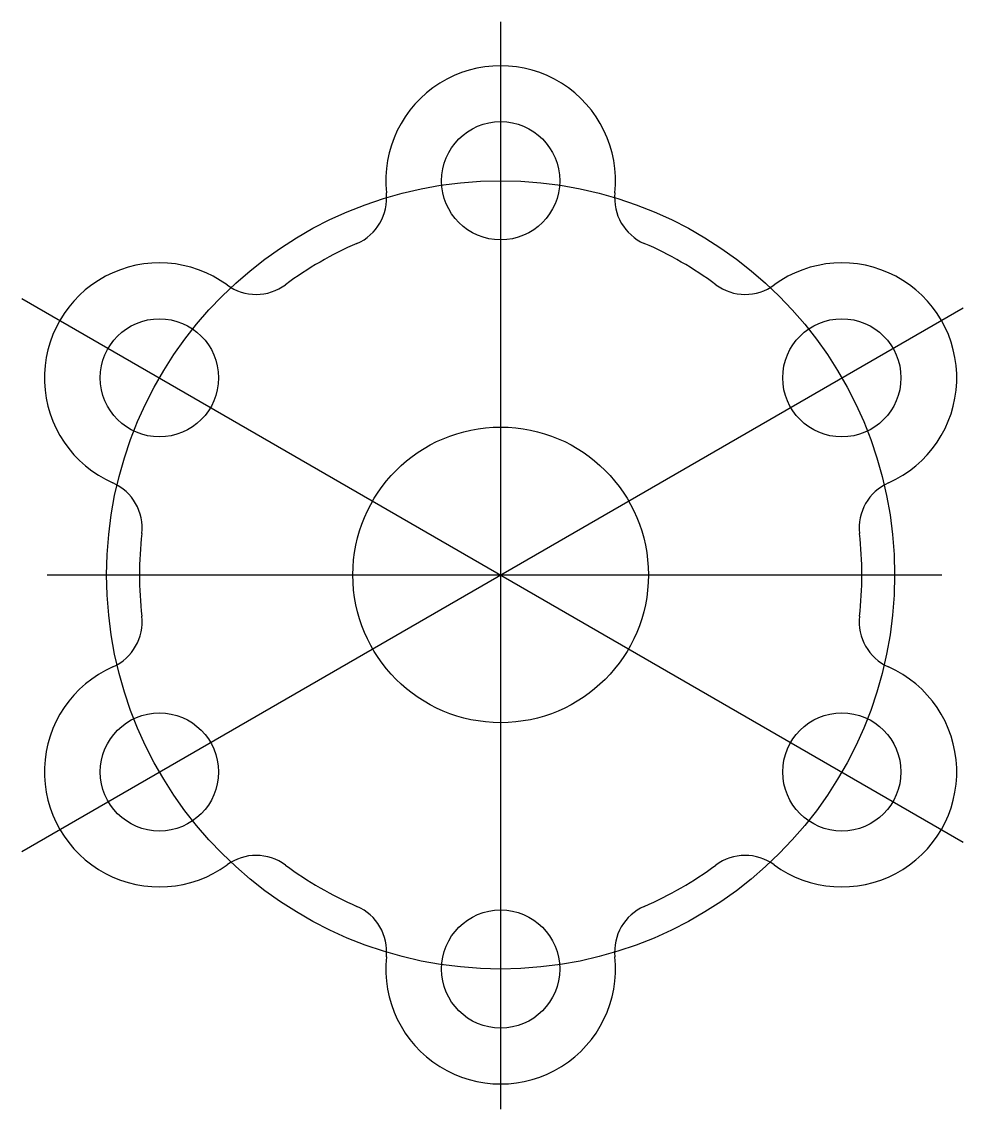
# Model space of a CAD drawing. Header units: millimetres. Extents: x 1093 to 1379, y 334 to 665.
import ezdxf

# ---------------------------------------------------------------- set-up
doc = ezdxf.new("R2010")
doc.units = ezdxf.units.MM

msp = doc.modelspace()

# ---------------------------------------------------------------- linework, layer by layer
for p, q in [((1238.46, 665.04), (1238.46, 333.94)), ((1092.61, 580.83), (1379.35, 415.28)), ((1092.61, 412.42), (1379.35, 577.97)), ((1100.3, 496.63), (1372.85, 496.63))]:
    msp.add_line(p, q)
for centre, radius in [((1238.46, 616.63), 18), ((1238.46, 496.63), 120), ((1134.53, 556.63), 18), ((1342.38, 556.63), 18), ((1238.46, 496.63), 45), ((1134.53, 436.63), 18), ((1342.38, 436.63), 18), ((1238.46, 376.63), 18)]:
    msp.add_circle(centre, radius)
for centre, radius, start, end in [((1238.46, 616.63), 35, 353.9008, 186.0992), ((1188.74, 611.31), 15, 293.4367, 6.0992), ((1288.17, 611.31), 15, 173.9008, 246.5633), ((1238.46, 496.63), 110, 113.4367, 126.5633), ((1238.46, 496.63), 110, 53.4367, 66.5633), ((1134.53, 556.63), 35, 53.9008, 246.0992), ((1342.38, 556.63), 35, 293.9008, 126.0992), ((1163.99, 597.03), 15, 233.9008, 306.5633), ((1312.92, 597.03), 15, 233.4367, 306.0992), ((1114.28, 510.91), 15, 353.4367, 66.0992), ((1362.64, 510.91), 15, 113.9008, 186.5633), ((1238.46, 496.63), 110, 173.4367, 186.5633), ((1238.46, 496.63), 110, 353.4367, 6.5633), ((1114.28, 482.34), 15, 293.9008, 6.5633), ((1362.64, 482.34), 15, 173.4367, 246.0992), ((1134.53, 436.63), 35, 113.9008, 306.0992), ((1342.38, 436.63), 35, 233.9008, 66.0992), ((1163.99, 396.23), 15, 53.4367, 126.0992), ((1312.92, 396.23), 15, 53.9008, 126.5633), ((1238.46, 496.63), 110, 233.4367, 246.5633), ((1238.46, 496.63), 110, 293.4367, 306.5633), ((1188.74, 381.94), 15, 353.9008, 66.5633), ((1288.17, 381.94), 15, 113.4367, 186.0992), ((1238.46, 376.63), 35, 173.9008, 6.0992)]:
    msp.add_arc(centre, radius, start, end)

doc.saveas('drawing.dxf')
